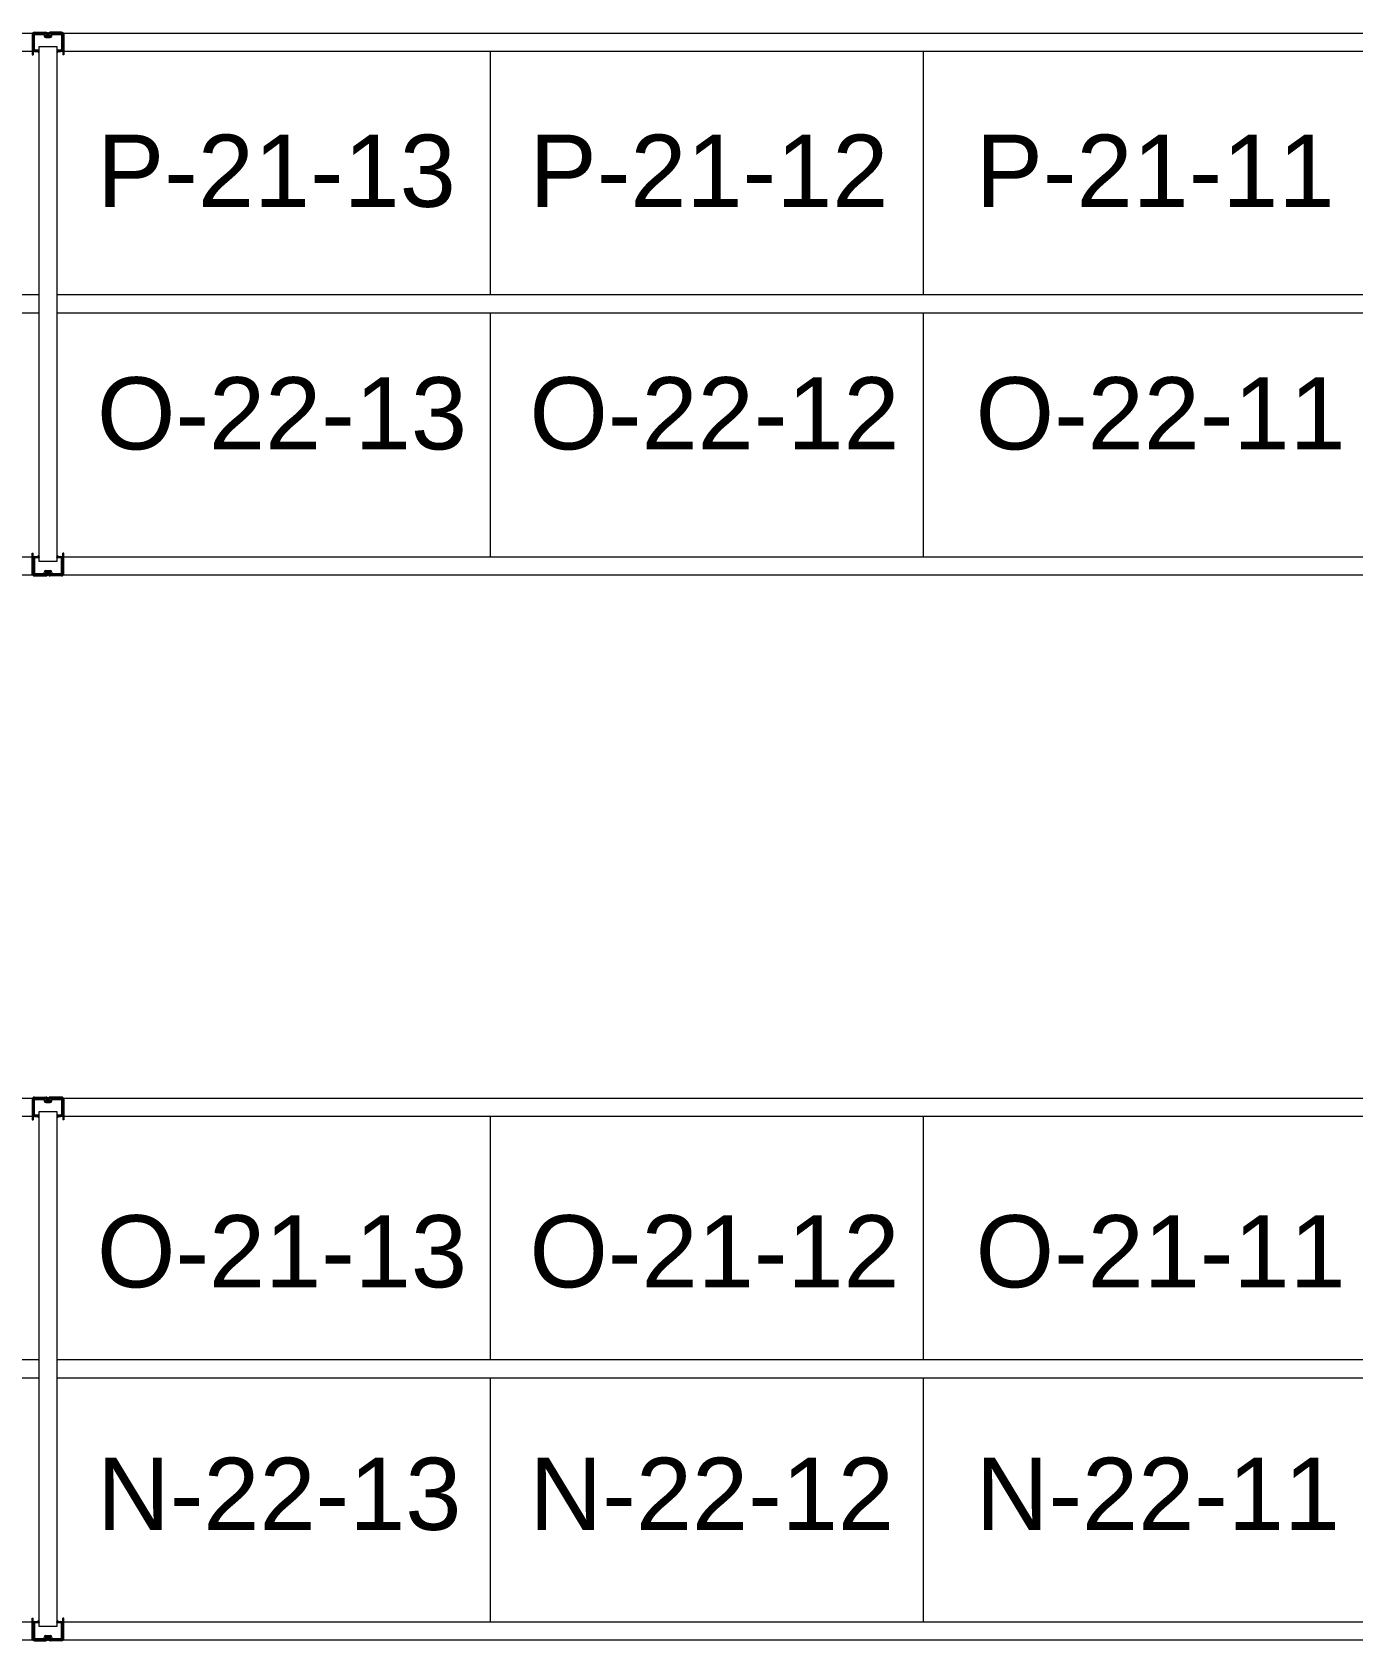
# Model space of a CAD drawing. Header units: inches. Extents: x 2743 to 10591, y -1604 to 5792.
# Drawn here: x 3122.3 to 3268.6, y 4929.9 to 5108.1 of the extents above; entities that cross this region are included whole.
import ezdxf

# ---------------------------------------------------------------- set-up
doc = ezdxf.new("R2010")
doc.units = ezdxf.units.IN
doc.header["$LTSCALE"] = 0.1875
doc.header["$MEASUREMENT"] = 0
for name, color, linetype, lineweight in [('22 Dimension', 7, 'Continuous', 5), ('32 Echelle', 160, 'Continuous', 15), ('33 Poutre', 30, 'Continuous', 15)]:
    doc.layers.add(name, color=color, linetype=linetype, lineweight=lineweight)
doc.styles.add('arial', font='')
doc.styles.get('arial').set_extended_font_data('Arial')

msp = doc.modelspace()

# ---------------------------------------------------------------- hatches: boundary and pattern name
at = {"layer": '32 Echelle'}
for points in [[(3123.08382, 5105.81503), (3123.08382, 5106.00253), (3122.89632, 5106.00253)], [(3123.08382, 5105.81503), (3123.08382, 5106.00253), (3122.89632, 5106.00253)], [(3125.08382, 5105.81503), (3125.08382, 5106.00253), (3125.27132, 5106.00253)], [(3125.08382, 5105.81503), (3125.08382, 5106.00253), (3125.27132, 5106.00253)], [(3123.08382, 5050.19003), (3123.08382, 5050.00253), (3122.89632, 5050.00253)], [(3123.08382, 5050.19003), (3123.08382, 5050.00253), (3122.89632, 5050.00253)], [(3125.08382, 5050.19003), (3125.08382, 5050.00253), (3125.27132, 5050.00253)], [(3125.08382, 5050.19003), (3125.08382, 5050.00253), (3125.27132, 5050.00253)], [(3123.08382, 4987.81503), (3123.08382, 4988.00253), (3122.89632, 4988.00253)], [(3123.08382, 4987.81503), (3123.08382, 4988.00253), (3122.89632, 4988.00253)], [(3125.08382, 4987.81503), (3125.08382, 4988.00253), (3125.27132, 4988.00253)], [(3125.08382, 4987.81503), (3125.08382, 4988.00253), (3125.27132, 4988.00253)], [(3123.08382, 4932.19003), (3123.08382, 4932.00253), (3122.89632, 4932.00253)], [(3123.08382, 4932.19003), (3123.08382, 4932.00253), (3122.89632, 4932.00253)], [(3125.08382, 4932.19003), (3125.08382, 4932.00253), (3125.27132, 4932.00253)], [(3125.08382, 4932.19003), (3125.08382, 4932.00253), (3125.27132, 4932.00253)]]:
    msp.add_hatch(color=256, dxfattribs=at).paths.add_polyline_path(points)

# ---------------------------------------------------------------- linework, layer by layer
at = {"layer": '22 Dimension'}
for p, q in [((3173.08382, 5079.00253), (3173.08382, 5106.00253)), ((3221.08382, 5079.00253), (3221.08382, 5106.00253)), ((3123.08382, 5079.00253), (2977.45882, 5079.00253)), ((3270.70882, 5079.00253), (3125.08382, 5079.00253)), ((3123.08382, 5077.00253), (2977.45882, 5077.00253)), ((3270.70882, 5077.00253), (3125.08382, 5077.00253)), ((3173.08382, 5050.00253), (3173.08382, 5077.00253)), ((3221.08382, 5050.00253), (3221.08382, 5077.00253)), ((3173.08382, 4961.00253), (3173.08382, 4988.00253)), ((3221.08382, 4961.00253), (3221.08382, 4988.00253)), ((3123.08382, 4961.00253), (2977.45882, 4961.00253)), ((3270.70882, 4961.00253), (3125.08382, 4961.00253)), ((3123.08382, 4959.00253), (2977.45882, 4959.00253)), ((3270.70882, 4959.00253), (3125.08382, 4959.00253)), ((3173.08382, 4932.00253), (3173.08382, 4959.00253)), ((3221.08382, 4932.00253), (3221.08382, 4959.00253))]:
    msp.add_line(p, q, dxfattribs=at)
at = {"layer": '32 Echelle', "linetype": 'Continuous', "lineweight": 25}
for p, q in [((3122.45886, 5107.81878), (3122.45886, 5106.18628)), ((3122.45886, 5107.81878), (3122.45886, 5106.18628)), ((3122.54886, 5106.18628), (3122.54886, 5107.81878)), ((3122.54886, 5106.18628), (3122.54886, 5107.81878)), ((3123.57145, 5108.00253), (3122.64261, 5108.00253)), ((3123.57145, 5108.00253), (3122.64261, 5108.00253)), ((3122.64261, 5107.91253), (3123.57145, 5107.91253)), ((3122.64261, 5107.91253), (3123.57145, 5107.91253)), ((3123.6611, 5107.84619), (3123.70501, 5107.70256)), ((3123.6611, 5107.84619), (3123.70501, 5107.70256)), ((3123.79108, 5107.72887), (3123.74717, 5107.8725)), ((3123.79108, 5107.72887), (3123.74717, 5107.8725)), ((3124.2869, 5107.66253), (3123.88073, 5107.66253)), ((3124.2869, 5107.66253), (3123.88073, 5107.66253)), ((3123.88073, 5107.57253), (3124.2869, 5107.57253)), ((3123.88073, 5107.57253), (3124.2869, 5107.57253)), ((3124.42047, 5107.8725), (3124.37655, 5107.72887)), ((3124.42047, 5107.8725), (3124.37655, 5107.72887)), ((3124.46262, 5107.70256), (3124.50653, 5107.84619)), ((3124.46262, 5107.70256), (3124.50653, 5107.84619)), ((3125.52502, 5108.00253), (3124.59619, 5108.00253)), ((3125.52502, 5108.00253), (3124.59619, 5108.00253)), ((3124.59619, 5107.91253), (3125.52502, 5107.91253)), ((3124.59619, 5107.91253), (3125.52502, 5107.91253)), ((3125.61877, 5107.81878), (3125.61877, 5106.18628)), ((3125.61877, 5107.81878), (3125.61877, 5106.18628)), ((3125.70877, 5106.18628), (3125.70877, 5107.81878)), ((3125.70877, 5106.18628), (3125.70877, 5107.81878)), ((3123.05886, 5106.09253), (3122.64261, 5106.09253)), ((3123.05886, 5106.09253), (3122.64261, 5106.09253)), ((3122.64261, 5106.00253), (3123.05886, 5106.00253)), ((3122.64261, 5106.00253), (3123.05886, 5106.00253)), ((3123.05886, 5106.00253), (3123.05886, 5106.09253)), ((3123.05886, 5106.00253), (3123.05886, 5106.09253)), ((3125.52502, 5106.09253), (3125.10877, 5106.09253)), ((3125.10877, 5106.09253), (3125.10877, 5106.00253)), ((3125.52502, 5106.09253), (3125.10877, 5106.09253)), ((3125.10877, 5106.09253), (3125.10877, 5106.00253)), ((3125.10877, 5106.00253), (3125.52502, 5106.00253)), ((3125.10877, 5106.00253), (3125.52502, 5106.00253)), ((3122.45886, 5048.18628), (3122.45886, 5049.81878)), ((3122.45886, 5048.18628), (3122.45886, 5049.81878)), ((3122.54886, 5049.81878), (3122.54886, 5048.18628)), ((3122.54886, 5049.81878), (3122.54886, 5048.18628)), ((3122.64261, 5050.00253), (3123.05886, 5050.00253)), ((3122.64261, 5050.00253), (3123.05886, 5050.00253)), ((3123.05886, 5049.91253), (3122.64261, 5049.91253)), ((3123.05886, 5049.91253), (3122.64261, 5049.91253)), ((3123.05886, 5050.00253), (3123.05886, 5049.91253)), ((3123.05886, 5050.00253), (3123.05886, 5049.91253)), ((3125.10877, 5050.00253), (3125.52502, 5050.00253)), ((3125.10877, 5049.91253), (3125.10877, 5050.00253)), ((3125.10877, 5050.00253), (3125.52502, 5050.00253)), ((3125.10877, 5049.91253), (3125.10877, 5050.00253)), ((3125.52502, 5049.91253), (3125.10877, 5049.91253)), ((3125.52502, 5049.91253), (3125.10877, 5049.91253)), ((3125.61877, 5048.18628), (3125.61877, 5049.81878)), ((3125.61877, 5048.18628), (3125.61877, 5049.81878)), ((3125.70877, 5049.81878), (3125.70877, 5048.18628)), ((3125.70877, 5049.81878), (3125.70877, 5048.18628)), ((3122.64261, 5048.09253), (3123.57145, 5048.09253)), ((3122.64261, 5048.09253), (3123.57145, 5048.09253)), ((3123.57145, 5048.00253), (3122.64261, 5048.00253)), ((3123.57145, 5048.00253), (3122.64261, 5048.00253)), ((3123.6611, 5048.15887), (3123.70501, 5048.3025)), ((3123.6611, 5048.15887), (3123.70501, 5048.3025)), ((3123.79108, 5048.27619), (3123.74717, 5048.13256)), ((3123.79108, 5048.27619), (3123.74717, 5048.13256)), ((3123.88073, 5048.43253), (3124.2869, 5048.43253)), ((3123.88073, 5048.43253), (3124.2869, 5048.43253)), ((3124.2869, 5048.34253), (3123.88073, 5048.34253)), ((3124.2869, 5048.34253), (3123.88073, 5048.34253)), ((3124.42047, 5048.13256), (3124.37655, 5048.27619)), ((3124.42047, 5048.13256), (3124.37655, 5048.27619)), ((3124.46262, 5048.3025), (3124.50653, 5048.15887)), ((3124.46262, 5048.3025), (3124.50653, 5048.15887)), ((3124.59619, 5048.09253), (3125.52502, 5048.09253)), ((3124.59619, 5048.09253), (3125.52502, 5048.09253)), ((3125.52502, 5048.00253), (3124.59619, 5048.00253)), ((3125.52502, 5048.00253), (3124.59619, 5048.00253)), ((3122.45886, 4989.81878), (3122.45886, 4988.18628)), ((3122.45886, 4989.81878), (3122.45886, 4988.18628)), ((3122.54886, 4988.18628), (3122.54886, 4989.81878)), ((3122.54886, 4988.18628), (3122.54886, 4989.81878)), ((3123.57145, 4990.00253), (3122.64261, 4990.00253)), ((3123.57145, 4990.00253), (3122.64261, 4990.00253)), ((3122.64261, 4989.91253), (3123.57145, 4989.91253)), ((3122.64261, 4989.91253), (3123.57145, 4989.91253)), ((3123.6611, 4989.84619), (3123.70501, 4989.70256)), ((3123.6611, 4989.84619), (3123.70501, 4989.70256)), ((3123.79108, 4989.72887), (3123.74717, 4989.8725)), ((3123.79108, 4989.72887), (3123.74717, 4989.8725)), ((3124.2869, 4989.66253), (3123.88073, 4989.66253)), ((3124.2869, 4989.66253), (3123.88073, 4989.66253)), ((3123.88073, 4989.57253), (3124.2869, 4989.57253)), ((3123.88073, 4989.57253), (3124.2869, 4989.57253)), ((3124.42047, 4989.8725), (3124.37655, 4989.72887)), ((3124.42047, 4989.8725), (3124.37655, 4989.72887)), ((3124.46262, 4989.70256), (3124.50653, 4989.84619)), ((3124.46262, 4989.70256), (3124.50653, 4989.84619)), ((3125.52502, 4990.00253), (3124.59619, 4990.00253)), ((3125.52502, 4990.00253), (3124.59619, 4990.00253)), ((3124.59619, 4989.91253), (3125.52502, 4989.91253)), ((3124.59619, 4989.91253), (3125.52502, 4989.91253)), ((3125.61877, 4989.81878), (3125.61877, 4988.18628)), ((3125.61877, 4989.81878), (3125.61877, 4988.18628)), ((3125.70877, 4988.18628), (3125.70877, 4989.81878)), ((3125.70877, 4988.18628), (3125.70877, 4989.81878)), ((3123.05886, 4988.09253), (3122.64261, 4988.09253)), ((3123.05886, 4988.09253), (3122.64261, 4988.09253)), ((3122.64261, 4988.00253), (3123.05886, 4988.00253)), ((3122.64261, 4988.00253), (3123.05886, 4988.00253)), ((3123.05886, 4988.00253), (3123.05886, 4988.09253)), ((3123.05886, 4988.00253), (3123.05886, 4988.09253)), ((3125.52502, 4988.09253), (3125.10877, 4988.09253)), ((3125.10877, 4988.09253), (3125.10877, 4988.00253)), ((3125.52502, 4988.09253), (3125.10877, 4988.09253)), ((3125.10877, 4988.09253), (3125.10877, 4988.00253)), ((3125.10877, 4988.00253), (3125.52502, 4988.00253)), ((3125.10877, 4988.00253), (3125.52502, 4988.00253)), ((3122.64261, 4932.00253), (3123.05886, 4932.00253)), ((3122.64261, 4932.00253), (3123.05886, 4932.00253)), ((3123.05886, 4931.91253), (3122.64261, 4931.91253)), ((3123.05886, 4931.91253), (3122.64261, 4931.91253)), ((3123.05886, 4932.00253), (3123.05886, 4931.91253)), ((3123.05886, 4932.00253), (3123.05886, 4931.91253)), ((3125.10877, 4932.00253), (3125.52502, 4932.00253)), ((3125.10877, 4931.91253), (3125.10877, 4932.00253)), ((3125.10877, 4932.00253), (3125.52502, 4932.00253)), ((3125.10877, 4931.91253), (3125.10877, 4932.00253)), ((3125.52502, 4931.91253), (3125.10877, 4931.91253)), ((3125.52502, 4931.91253), (3125.10877, 4931.91253)), ((3122.45886, 4930.18628), (3122.45886, 4931.81878)), ((3122.45886, 4930.18628), (3122.45886, 4931.81878)), ((3122.54886, 4931.81878), (3122.54886, 4930.18628)), ((3122.54886, 4931.81878), (3122.54886, 4930.18628)), ((3122.64261, 4930.09253), (3123.57145, 4930.09253)), ((3122.64261, 4930.09253), (3123.57145, 4930.09253)), ((3123.6611, 4930.15887), (3123.70501, 4930.3025)), ((3123.6611, 4930.15887), (3123.70501, 4930.3025)), ((3123.79108, 4930.27619), (3123.74717, 4930.13256)), ((3123.79108, 4930.27619), (3123.74717, 4930.13256)), ((3123.88073, 4930.43253), (3124.2869, 4930.43253)), ((3123.88073, 4930.43253), (3124.2869, 4930.43253)), ((3124.2869, 4930.34253), (3123.88073, 4930.34253)), ((3124.2869, 4930.34253), (3123.88073, 4930.34253)), ((3124.42047, 4930.13256), (3124.37655, 4930.27619)), ((3124.42047, 4930.13256), (3124.37655, 4930.27619)), ((3124.46262, 4930.3025), (3124.50653, 4930.15887)), ((3124.46262, 4930.3025), (3124.50653, 4930.15887)), ((3124.59619, 4930.09253), (3125.52502, 4930.09253)), ((3124.59619, 4930.09253), (3125.52502, 4930.09253)), ((3125.61877, 4930.18628), (3125.61877, 4931.81878)), ((3125.61877, 4930.18628), (3125.61877, 4931.81878)), ((3125.70877, 4931.81878), (3125.70877, 4930.18628)), ((3125.70877, 4931.81878), (3125.70877, 4930.18628)), ((3123.57145, 4930.00253), (3122.64261, 4930.00253)), ((3123.57145, 4930.00253), (3122.64261, 4930.00253)), ((3125.52502, 4930.00253), (3124.59619, 4930.00253)), ((3125.52502, 4930.00253), (3124.59619, 4930.00253))]:
    msp.add_line(p, q, dxfattribs=at)
at = {"layer": '32 Echelle'}
for p, q in [((3123.08382, 5106.00253), (3122.89632, 5106.00253)), ((3123.08382, 5105.81503), (3122.89632, 5106.00253)), ((3123.08382, 5106.00253), (3122.89632, 5106.00253)), ((3123.08382, 5105.81503), (3122.89632, 5106.00253)), ((3125.08382, 5106.50253), (3123.08382, 5106.50253)), ((3123.08382, 5106.50253), (3123.08382, 5049.50253)), ((3125.08382, 5106.50253), (3123.08382, 5106.50253)), ((3123.08382, 5106.50253), (3123.08382, 5049.50253)), ((3123.08382, 5105.81503), (3123.08382, 5106.00253)), ((3123.08382, 5105.81503), (3123.08382, 5106.00253)), ((3125.08382, 5049.50253), (3125.08382, 5106.50253)), ((3125.08382, 5049.50253), (3125.08382, 5106.50253)), ((3125.08382, 5106.00253), (3125.27132, 5106.00253)), ((3125.08382, 5105.81503), (3125.08382, 5106.00253)), ((3125.08382, 5105.81503), (3125.27132, 5106.00253)), ((3125.08382, 5106.00253), (3125.27132, 5106.00253)), ((3125.08382, 5105.81503), (3125.08382, 5106.00253)), ((3125.08382, 5105.81503), (3125.27132, 5106.00253)), ((3123.08382, 5050.19003), (3122.89632, 5050.00253)), ((3123.08382, 5050.19003), (3122.89632, 5050.00253)), ((3123.08382, 5050.00253), (3122.89632, 5050.00253)), ((3123.08382, 5050.00253), (3122.89632, 5050.00253)), ((3123.08382, 5050.19003), (3123.08382, 5050.00253)), ((3123.08382, 5050.19003), (3123.08382, 5050.00253)), ((3123.08382, 5049.50253), (3125.08382, 5049.50253)), ((3123.08382, 5049.50253), (3125.08382, 5049.50253)), ((3125.08382, 5050.19003), (3125.08382, 5050.00253)), ((3125.08382, 5050.19003), (3125.27132, 5050.00253)), ((3125.08382, 5050.19003), (3125.08382, 5050.00253)), ((3125.08382, 5050.19003), (3125.27132, 5050.00253)), ((3125.08382, 5050.00253), (3125.27132, 5050.00253)), ((3125.08382, 5050.00253), (3125.27132, 5050.00253)), ((3123.08382, 4988.00253), (3122.89632, 4988.00253)), ((3123.08382, 4987.81503), (3122.89632, 4988.00253)), ((3123.08382, 4988.00253), (3122.89632, 4988.00253)), ((3123.08382, 4987.81503), (3122.89632, 4988.00253)), ((3125.08382, 4988.50253), (3123.08382, 4988.50253)), ((3123.08382, 4988.50253), (3123.08382, 4931.50253)), ((3125.08382, 4988.50253), (3123.08382, 4988.50253)), ((3123.08382, 4988.50253), (3123.08382, 4931.50253)), ((3123.08382, 4987.81503), (3123.08382, 4988.00253)), ((3123.08382, 4987.81503), (3123.08382, 4988.00253)), ((3125.08382, 4931.50253), (3125.08382, 4988.50253)), ((3125.08382, 4931.50253), (3125.08382, 4988.50253)), ((3125.08382, 4988.00253), (3125.27132, 4988.00253)), ((3125.08382, 4987.81503), (3125.08382, 4988.00253)), ((3125.08382, 4987.81503), (3125.27132, 4988.00253)), ((3125.08382, 4988.00253), (3125.27132, 4988.00253)), ((3125.08382, 4987.81503), (3125.08382, 4988.00253)), ((3125.08382, 4987.81503), (3125.27132, 4988.00253)), ((3123.08382, 4932.19003), (3122.89632, 4932.00253)), ((3123.08382, 4932.19003), (3122.89632, 4932.00253)), ((3123.08382, 4932.00253), (3122.89632, 4932.00253)), ((3123.08382, 4932.00253), (3122.89632, 4932.00253)), ((3123.08382, 4932.19003), (3123.08382, 4932.00253)), ((3123.08382, 4932.19003), (3123.08382, 4932.00253)), ((3125.08382, 4932.19003), (3125.08382, 4932.00253)), ((3125.08382, 4932.19003), (3125.27132, 4932.00253)), ((3125.08382, 4932.19003), (3125.08382, 4932.00253)), ((3125.08382, 4932.19003), (3125.27132, 4932.00253)), ((3125.08382, 4932.00253), (3125.27132, 4932.00253)), ((3125.08382, 4932.00253), (3125.27132, 4932.00253)), ((3123.08382, 4931.50253), (3125.08382, 4931.50253)), ((3123.08382, 4931.50253), (3125.08382, 4931.50253))]:
    msp.add_line(p, q, dxfattribs=at)
at = {"layer": '32 Echelle', "linetype": 'Continuous', "lineweight": 25}
for centre, radius, start, end in [((3122.64261, 5107.81878), 0.18375, 90, 180), ((3122.64261, 5107.81878), 0.18375, 90, 180), ((3122.64261, 5107.81878), 0.09375, 90, 180), ((3122.64261, 5107.81878), 0.09375, 90, 180), ((3123.57145, 5107.81878), 0.18375, 17, 90), ((3123.57145, 5107.81878), 0.18375, 17, 90), ((3123.57145, 5107.81878), 0.09375, 17, 90), ((3123.57145, 5107.81878), 0.09375, 17, 90), ((3123.88073, 5107.75628), 0.18375, 197, 270), ((3123.88073, 5107.75628), 0.18375, 197, 270), ((3123.88073, 5107.75628), 0.09375, 197, 270), ((3123.88073, 5107.75628), 0.09375, 197, 270), ((3124.2869, 5107.75628), 0.09375, 270, 343), ((3124.2869, 5107.75628), 0.09375, 270, 343), ((3124.2869, 5107.75628), 0.18375, 270, 343), ((3124.2869, 5107.75628), 0.18375, 270, 343), ((3124.59619, 5107.81878), 0.18375, 90, 163), ((3124.59619, 5107.81878), 0.18375, 90, 163), ((3124.59619, 5107.81878), 0.09375, 90, 163), ((3124.59619, 5107.81878), 0.09375, 90, 163), ((3125.52502, 5107.81878), 0.18375, 0, 90), ((3125.52502, 5107.81878), 0.18375, 0, 90), ((3125.52502, 5107.81878), 0.09375, 0, 90), ((3125.52502, 5107.81878), 0.09375, 0, 90), ((3122.64261, 5106.18628), 0.18375, 180, 270), ((3122.64261, 5106.18628), 0.18375, 180, 270), ((3122.64261, 5106.18628), 0.09375, 180, 270), ((3122.64261, 5106.18628), 0.09375, 180, 270), ((3125.52502, 5106.18628), 0.09375, 270, 0), ((3125.52502, 5106.18628), 0.18375, 270, 0), ((3125.52502, 5106.18628), 0.09375, 270, 0), ((3125.52502, 5106.18628), 0.18375, 270, 0), ((3122.64261, 5049.81878), 0.18375, 90, 180), ((3122.64261, 5049.81878), 0.18375, 90, 180), ((3122.64261, 5049.81878), 0.09375, 90, 180), ((3122.64261, 5049.81878), 0.09375, 90, 180), ((3125.52502, 5049.81878), 0.18375, 0, 90), ((3125.52502, 5049.81878), 0.18375, 0, 90), ((3125.52502, 5049.81878), 0.09375, 0, 90), ((3125.52502, 5049.81878), 0.09375, 0, 90), ((3122.64261, 5048.18628), 0.18375, 180, 270), ((3122.64261, 5048.18628), 0.18375, 180, 270), ((3122.64261, 5048.18628), 0.09375, 180, 270), ((3122.64261, 5048.18628), 0.09375, 180, 270), ((3123.57145, 5048.18628), 0.09375, 270, 343), ((3123.57145, 5048.18628), 0.09375, 270, 343), ((3123.57145, 5048.18628), 0.18375, 270, 343), ((3123.57145, 5048.18628), 0.18375, 270, 343), ((3123.88073, 5048.24878), 0.18375, 90, 163), ((3123.88073, 5048.24878), 0.18375, 90, 163), ((3123.88073, 5048.24878), 0.09375, 90, 163), ((3123.88073, 5048.24878), 0.09375, 90, 163), ((3124.2869, 5048.24878), 0.18375, 17, 90), ((3124.2869, 5048.24878), 0.18375, 17, 90), ((3124.2869, 5048.24878), 0.09375, 17, 90), ((3124.2869, 5048.24878), 0.09375, 17, 90), ((3124.59619, 5048.18628), 0.18375, 197, 270), ((3124.59619, 5048.18628), 0.18375, 197, 270), ((3124.59619, 5048.18628), 0.09375, 197, 270), ((3124.59619, 5048.18628), 0.09375, 197, 270), ((3125.52502, 5048.18628), 0.09375, 270, 0), ((3125.52502, 5048.18628), 0.18375, 270, 0), ((3125.52502, 5048.18628), 0.09375, 270, 0), ((3125.52502, 5048.18628), 0.18375, 270, 0), ((3122.64261, 4989.81878), 0.18375, 90, 180), ((3122.64261, 4989.81878), 0.18375, 90, 180), ((3122.64261, 4989.81878), 0.09375, 90, 180), ((3122.64261, 4989.81878), 0.09375, 90, 180), ((3123.57145, 4989.81878), 0.18375, 17, 90), ((3123.57145, 4989.81878), 0.18375, 17, 90), ((3123.57145, 4989.81878), 0.09375, 17, 90), ((3123.57145, 4989.81878), 0.09375, 17, 90), ((3123.88073, 4989.75628), 0.18375, 197, 270), ((3123.88073, 4989.75628), 0.18375, 197, 270), ((3123.88073, 4989.75628), 0.09375, 197, 270), ((3123.88073, 4989.75628), 0.09375, 197, 270), ((3124.2869, 4989.75628), 0.09375, 270, 343), ((3124.2869, 4989.75628), 0.09375, 270, 343), ((3124.2869, 4989.75628), 0.18375, 270, 343), ((3124.2869, 4989.75628), 0.18375, 270, 343), ((3124.59619, 4989.81878), 0.18375, 90, 163), ((3124.59619, 4989.81878), 0.18375, 90, 163), ((3124.59619, 4989.81878), 0.09375, 90, 163), ((3124.59619, 4989.81878), 0.09375, 90, 163), ((3125.52502, 4989.81878), 0.18375, 0, 90), ((3125.52502, 4989.81878), 0.18375, 0, 90), ((3125.52502, 4989.81878), 0.09375, 0, 90), ((3125.52502, 4989.81878), 0.09375, 0, 90), ((3122.64261, 4988.18628), 0.18375, 180, 270), ((3122.64261, 4988.18628), 0.18375, 180, 270), ((3122.64261, 4988.18628), 0.09375, 180, 270), ((3122.64261, 4988.18628), 0.09375, 180, 270), ((3125.52502, 4988.18628), 0.09375, 270, 0), ((3125.52502, 4988.18628), 0.18375, 270, 0), ((3125.52502, 4988.18628), 0.09375, 270, 0), ((3125.52502, 4988.18628), 0.18375, 270, 0), ((3122.64261, 4931.81878), 0.18375, 90, 180), ((3122.64261, 4931.81878), 0.18375, 90, 180), ((3122.64261, 4931.81878), 0.09375, 90, 180), ((3122.64261, 4931.81878), 0.09375, 90, 180), ((3125.52502, 4931.81878), 0.18375, 0, 90), ((3125.52502, 4931.81878), 0.18375, 0, 90), ((3125.52502, 4931.81878), 0.09375, 0, 90), ((3125.52502, 4931.81878), 0.09375, 0, 90), ((3122.64261, 4930.18628), 0.18375, 180, 270), ((3122.64261, 4930.18628), 0.18375, 180, 270), ((3122.64261, 4930.18628), 0.09375, 180, 270), ((3122.64261, 4930.18628), 0.09375, 180, 270), ((3123.57145, 4930.18628), 0.09375, 270, 343), ((3123.57145, 4930.18628), 0.09375, 270, 343), ((3123.57145, 4930.18628), 0.18375, 270, 343), ((3123.57145, 4930.18628), 0.18375, 270, 343), ((3123.88073, 4930.24878), 0.18375, 90, 163), ((3123.88073, 4930.24878), 0.18375, 90, 163), ((3123.88073, 4930.24878), 0.09375, 90, 163), ((3123.88073, 4930.24878), 0.09375, 90, 163), ((3124.2869, 4930.24878), 0.18375, 17, 90), ((3124.2869, 4930.24878), 0.18375, 17, 90), ((3124.2869, 4930.24878), 0.09375, 17, 90), ((3124.2869, 4930.24878), 0.09375, 17, 90), ((3124.59619, 4930.18628), 0.18375, 197, 270), ((3124.59619, 4930.18628), 0.18375, 197, 270), ((3124.59619, 4930.18628), 0.09375, 197, 270), ((3124.59619, 4930.18628), 0.09375, 197, 270), ((3125.52502, 4930.18628), 0.09375, 270, 0), ((3125.52502, 4930.18628), 0.18375, 270, 0), ((3125.52502, 4930.18628), 0.09375, 270, 0), ((3125.52502, 4930.18628), 0.18375, 270, 0)]:
    msp.add_arc(centre, radius, start, end, dxfattribs=at)
at = {"layer": '33 Poutre'}
for p, q in [((2978.20882, 5108.00253), (3122.33382, 5108.00253)), ((3122.33382, 5108.00253), (3122.33382, 5106.00253)), ((3122.33382, 5107.87753), (3122.33382, 5105.62153)), ((3122.45282, 5107.87753), (3122.45282, 5105.62153)), ((3122.57782, 5108.12153), (3123.83982, 5108.12153)), ((3123.83982, 5108.00253), (3122.57782, 5108.00253)), ((3123.96482, 5107.66253), (3123.96482, 5107.87753)), ((3123.96482, 5107.66253), (3124.08382, 5107.66253)), ((3124.08382, 5107.66253), (3124.08382, 5107.87753)), ((3124.08382, 5107.66253), (3124.08382, 5107.87753)), ((3124.20282, 5107.66253), (3124.08382, 5107.66253)), ((3124.20282, 5107.66253), (3124.20282, 5107.87753)), ((3125.58982, 5108.12153), (3124.32782, 5108.12153)), ((3124.32782, 5108.00253), (3125.58982, 5108.00253)), ((3125.71482, 5107.87753), (3125.71482, 5105.62153)), ((3125.83382, 5108.00253), (3269.95882, 5108.00253)), ((3125.83382, 5108.00253), (3125.83382, 5106.00253)), ((3125.83382, 5107.87753), (3125.83382, 5105.62153)), ((3025.45882, 5106.00253), (3122.33382, 5106.00253)), ((3122.33382, 5105.62153), (3122.45282, 5105.62153)), ((3125.83382, 5105.62153), (3125.71482, 5105.62153)), ((3125.83382, 5106.00253), (3269.95882, 5106.00253)), ((2978.20882, 5050.00253), (3122.33382, 5050.00253)), ((3122.33382, 5048.12753), (3122.33382, 5050.38353)), ((3122.33382, 5050.38353), (3122.45282, 5050.38353)), ((3122.33382, 5048.00253), (3122.33382, 5050.00253)), ((3122.45282, 5048.12753), (3122.45282, 5050.38353)), ((3125.83382, 5050.38353), (3125.71482, 5050.38353)), ((3125.71482, 5048.12753), (3125.71482, 5050.38353)), ((3125.83382, 5048.12753), (3125.83382, 5050.38353)), ((3125.83382, 5050.00253), (3269.95882, 5050.00253)), ((3125.83382, 5048.00253), (3125.83382, 5050.00253)), ((2978.20882, 5048.00253), (3122.33382, 5048.00253)), ((3123.83982, 5048.00253), (3122.57782, 5048.00253)), ((3122.57782, 5047.88353), (3123.83982, 5047.88353)), ((3123.96482, 5048.34253), (3123.96482, 5048.12753)), ((3123.96482, 5048.34253), (3124.08382, 5048.34253)), ((3124.08382, 5048.34253), (3124.08382, 5048.12753)), ((3124.08382, 5048.34253), (3124.08382, 5048.12753)), ((3124.20282, 5048.34253), (3124.08382, 5048.34253)), ((3124.20282, 5048.34253), (3124.20282, 5048.12753)), ((3124.32782, 5048.00253), (3125.58982, 5048.00253)), ((3125.58982, 5047.88353), (3124.32782, 5047.88353)), ((3125.83382, 5048.00253), (3269.95882, 5048.00253)), ((2978.20882, 4990.00253), (3122.33382, 4990.00253)), ((3122.33382, 4990.00253), (3122.33382, 4988.00253)), ((3122.33382, 4989.87753), (3122.33382, 4987.62153)), ((3122.45282, 4989.87753), (3122.45282, 4987.62153)), ((3122.57782, 4990.12153), (3123.83982, 4990.12153)), ((3123.83982, 4990.00253), (3122.57782, 4990.00253)), ((3123.96482, 4989.66253), (3123.96482, 4989.87753)), ((3123.96482, 4989.66253), (3124.08382, 4989.66253)), ((3124.08382, 4989.66253), (3124.08382, 4989.87753)), ((3124.08382, 4989.66253), (3124.08382, 4989.87753)), ((3124.20282, 4989.66253), (3124.08382, 4989.66253)), ((3124.20282, 4989.66253), (3124.20282, 4989.87753)), ((3125.58982, 4990.12153), (3124.32782, 4990.12153)), ((3124.32782, 4990.00253), (3125.58982, 4990.00253)), ((3125.71482, 4989.87753), (3125.71482, 4987.62153)), ((3125.83382, 4990.00253), (3269.95882, 4990.00253)), ((3125.83382, 4990.00253), (3125.83382, 4988.00253)), ((3125.83382, 4989.87753), (3125.83382, 4987.62153)), ((2978.20882, 4988.00253), (3122.33382, 4988.00253)), ((3122.33382, 4987.62153), (3122.45282, 4987.62153)), ((3125.83382, 4987.62153), (3125.71482, 4987.62153)), ((3125.83382, 4988.00253), (3269.95882, 4988.00253)), ((2978.20882, 4932.00253), (3122.33382, 4932.00253)), ((3122.33382, 4930.12753), (3122.33382, 4932.38353)), ((3122.33382, 4932.38353), (3122.45282, 4932.38353)), ((3122.33382, 4930.00253), (3122.33382, 4932.00253)), ((3122.45282, 4930.12753), (3122.45282, 4932.38353)), ((3125.83382, 4932.38353), (3125.71482, 4932.38353)), ((3125.71482, 4930.12753), (3125.71482, 4932.38353)), ((3125.83382, 4930.12753), (3125.83382, 4932.38353)), ((3125.83382, 4932.00253), (3269.95882, 4932.00253)), ((3125.83382, 4930.00253), (3125.83382, 4932.00253)), ((3123.96482, 4930.34253), (3123.96482, 4930.12753)), ((3123.96482, 4930.34253), (3124.08382, 4930.34253)), ((3124.08382, 4930.34253), (3124.08382, 4930.12753)), ((3124.08382, 4930.34253), (3124.08382, 4930.12753)), ((3124.20282, 4930.34253), (3124.08382, 4930.34253)), ((3124.20282, 4930.34253), (3124.20282, 4930.12753)), ((2978.20882, 4930.00253), (3122.33382, 4930.00253)), ((3123.83982, 4930.00253), (3122.57782, 4930.00253)), ((3122.57782, 4929.88353), (3123.83982, 4929.88353)), ((3124.32782, 4930.00253), (3125.58982, 4930.00253)), ((3125.58982, 4929.88353), (3124.32782, 4929.88353)), ((3125.83382, 4930.00253), (3269.95882, 4930.00253))]:
    msp.add_line(p, q, dxfattribs=at)
for centre, radius, start, end in [((3122.57782, 5107.87753), 0.244, 90, 180), ((3122.57782, 5107.87753), 0.125, 90, 180), ((3123.83982, 5107.87753), 0.244, 0, 90), ((3123.83982, 5107.87753), 0.125, 0, 90), ((3124.32782, 5107.87753), 0.244, 90, 180), ((3124.32782, 5107.87753), 0.125, 90, 180), ((3125.58982, 5107.87753), 0.244, 0, 90), ((3125.58982, 5107.87753), 0.125, 0, 90), ((3122.57782, 5048.12753), 0.244, 180, 270), ((3122.57782, 5048.12753), 0.125, 180, 270), ((3123.83982, 5048.12753), 0.125, 270, 0), ((3123.83982, 5048.12753), 0.244, 270, 0), ((3124.32782, 5048.12753), 0.244, 180, 270), ((3124.32782, 5048.12753), 0.125, 180, 270), ((3125.58982, 5048.12753), 0.244, 270, 0), ((3125.58982, 5048.12753), 0.125, 270, 0), ((3122.57782, 4989.87753), 0.244, 90, 180), ((3122.57782, 4989.87753), 0.125, 90, 180), ((3123.83982, 4989.87753), 0.244, 0, 90), ((3123.83982, 4989.87753), 0.125, 0, 90), ((3124.32782, 4989.87753), 0.244, 90, 180), ((3124.32782, 4989.87753), 0.125, 90, 180), ((3125.58982, 4989.87753), 0.244, 0, 90), ((3125.58982, 4989.87753), 0.125, 0, 90), ((3122.57782, 4930.12753), 0.244, 180, 270), ((3122.57782, 4930.12753), 0.125, 180, 270), ((3123.83982, 4930.12753), 0.125, 270, 0), ((3123.83982, 4930.12753), 0.244, 270, 0), ((3124.32782, 4930.12753), 0.244, 180, 270), ((3124.32782, 4930.12753), 0.125, 180, 270), ((3125.58982, 4930.12753), 0.244, 270, 0), ((3125.58982, 4930.12753), 0.125, 270, 0)]:
    msp.add_arc(centre, radius, start, end, dxfattribs=at)

# ---------------------------------------------------------------- texts
at = {"layer": '22 Dimension', "char_height": 8, "attachment_point": 1, "style": 'arial'}
for s, insert in [('{\\fArial Unicode MS|b0|i0|c0|p2;\\C8;P-21-13}', (3129.50758, 5096.7657)), ('{\\fArial Unicode MS|b0|i0|c0|p2;\\C8;P-21-12}', (3177.42095, 5096.7657)), ('{\\fArial Unicode MS|b0|i0|c0|p2;\\C8;P-21-11}', (3226.83748, 5096.7657)), ('{\\fArial Unicode MS|b0|i0|c0|p2;\\C8;O-22-13}', (3129.50758, 5069.89316)), ('{\\fArial Unicode MS|b0|i0|c0|p2;\\C8;O-22-12}', (3177.42095, 5069.89316)), ('{\\fArial Unicode MS|b0|i0|c0|p2;\\C8;O-22-11}', (3226.83748, 5069.89316)), ('{\\fArial Unicode MS|b0|i0|c0|p2;\\C8;O-21-13}', (3129.50758, 4977.04455)), ('{\\fArial Unicode MS|b0|i0|c0|p2;\\C8;O-21-12}', (3177.42095, 4977.04455)), ('{\\fArial Unicode MS|b0|i0|c0|p2;\\C8;O-21-11}', (3226.83748, 4977.04455)), ('{\\fArial Unicode MS|b0|i0|c0|p2;\\C8;N-22-13}', (3129.50758, 4950.17201)), ('{\\fArial Unicode MS|b0|i0|c0|p2;\\C8;N-22-12}', (3177.42095, 4950.17201)), ('{\\fArial Unicode MS|b0|i0|c0|p2;\\C8;N-22-11}', (3226.83748, 4950.17201))]:
    msp.add_mtext_dynamic_manual_height_columns(s, width=68.8901007, gutter_width=5, heights=[0], dxfattribs=dict(at, insert=insert))

doc.saveas('drawing.dxf')
